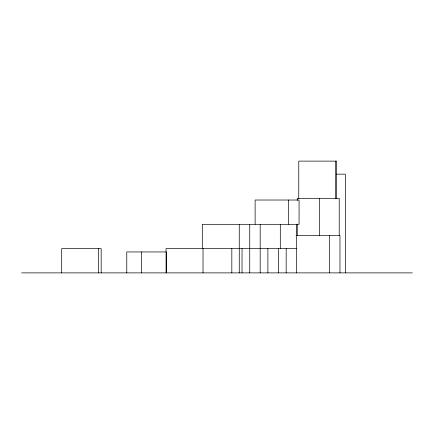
<?xml version="1.0" encoding="UTF-8"?>
<svg xmlns="http://www.w3.org/2000/svg" width="434" height="434" viewBox="0 0 434 434"><rect width="100%" height="100%" fill="white"/><g stroke="black" fill="none" stroke-linecap="round" stroke-linejoin="round"><path stroke-width="0.65" d="M336.361 174.159L345.361 174.159L345.361 272.883M296.01 235.629L339.968 235.629L339.968 272.883M21.7 272.883L412.3 272.883M339.22 235.629L339.22 198.371L297.263 198.371L297.263 200.405M336.643 198.371L336.643 161.117L298.766 161.117L298.766 198.371M335.683 161.117L335.683 198.371M329.52 235.629L329.52 272.883M319.332 198.371L319.332 235.629M297.263 224.112L297.263 235.629M296.612 272.883L296.612 248.595L166.076 248.595L166.076 272.883M296.341 224.313L296.341 248.595M288.626 200.025L288.626 224.313M286.169 248.595L286.169 272.883M280.304 224.313L280.304 248.595M278.33 248.595L278.33 272.883M267.887 248.595L267.887 272.883M260.178 224.313L260.178 272.883M255.116 224.313L255.116 200.025L299.069 200.025L299.069 224.313L202.315 224.313L202.315 248.595M249.734 224.313L249.734 272.883M242.031 248.595L242.031 272.883M239.264 224.313L239.264 272.883M231.827 248.595L231.827 272.883M203.025 248.595L203.025 272.883M166.325 272.883L166.325 251.948L126.771 251.948L126.771 272.883M141.609 251.948L141.609 272.883M101.176 272.883L101.176 248.595L61.688 248.595L61.688 272.883M98.404 248.595L98.404 272.883"/></g></svg>
